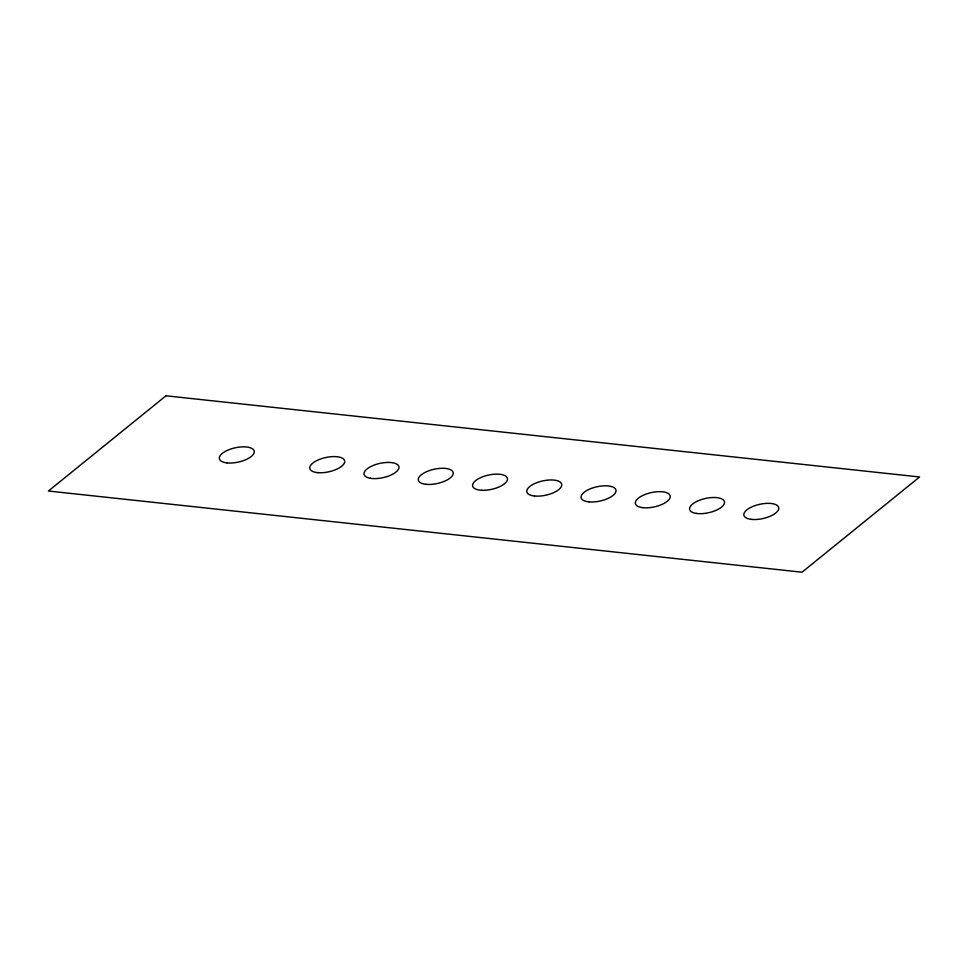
<?xml version="1.0" encoding="UTF-8"?>
<svg xmlns="http://www.w3.org/2000/svg" width="968" height="968" viewBox="0 0 968 968"><rect width="100%" height="100%" fill="white"/><g stroke="black" fill="none" stroke-linecap="round" stroke-linejoin="round"><path stroke-width="1.45" d="M165.976 395.803L48.4 491.03L802.024 572.197L919.6 476.97L165.976 395.803M750.986 519.32A17.835 7.308 -12.4 0 0 778.695 509.095A17.835 7.308 -12.4 0 0 754.278 505.889A17.835 7.308 -12.4 0 0 750.986 519.32M696.464 513.439A17.835 7.308 -12.4 0 0 724.403 503.384A17.835 7.308 -12.4 0 0 700.3 499.936A17.835 7.308 -12.4 0 0 696.464 513.439M642.135 507.583A17.835 7.308 -12.4 0 0 670.122 497.588A17.835 7.308 -12.4 0 0 646.128 494.067A17.835 7.308 -12.4 0 0 642.135 507.583M589.185 501.896A17.835 7.308 -12.4 0 0 616.011 491.03A17.835 7.308 -12.4 0 0 590.407 488.779A17.835 7.308 -12.4 0 0 589.185 501.896M534.457 496.003A17.835 7.308 -12.4 0 0 561.718 485.428A17.835 7.308 -12.4 0 0 536.647 482.729A17.835 7.308 -12.4 0 0 534.457 496.003M481.604 490.268A17.835 7.308 -12.4 0 0 507.498 478.882A17.835 7.308 -12.4 0 0 480.951 477.49A17.835 7.308 -12.4 0 0 481.604 490.268M370.514 478.313A17.835 7.308 -12.4 0 0 398.768 468.536A17.835 7.308 -12.4 0 0 375.185 464.713A17.835 7.308 -12.4 0 0 370.514 478.313M425.932 484.315A17.835 7.308 -12.4 0 0 453.193 473.739A17.835 7.308 -12.4 0 0 428.134 471.041A17.835 7.308 -12.4 0 0 425.932 484.315M317.419 472.626A17.835 7.308 -12.4 0 0 344.668 462.051A17.835 7.308 -12.4 0 0 319.609 459.352A17.835 7.308 -12.4 0 0 317.419 472.626M226.984 462.885A17.835 7.308 -12.4 0 0 254.233 452.31A17.835 7.308 -12.4 0 0 229.174 449.612A17.835 7.308 -12.4 0 0 226.984 462.885"/></g></svg>
